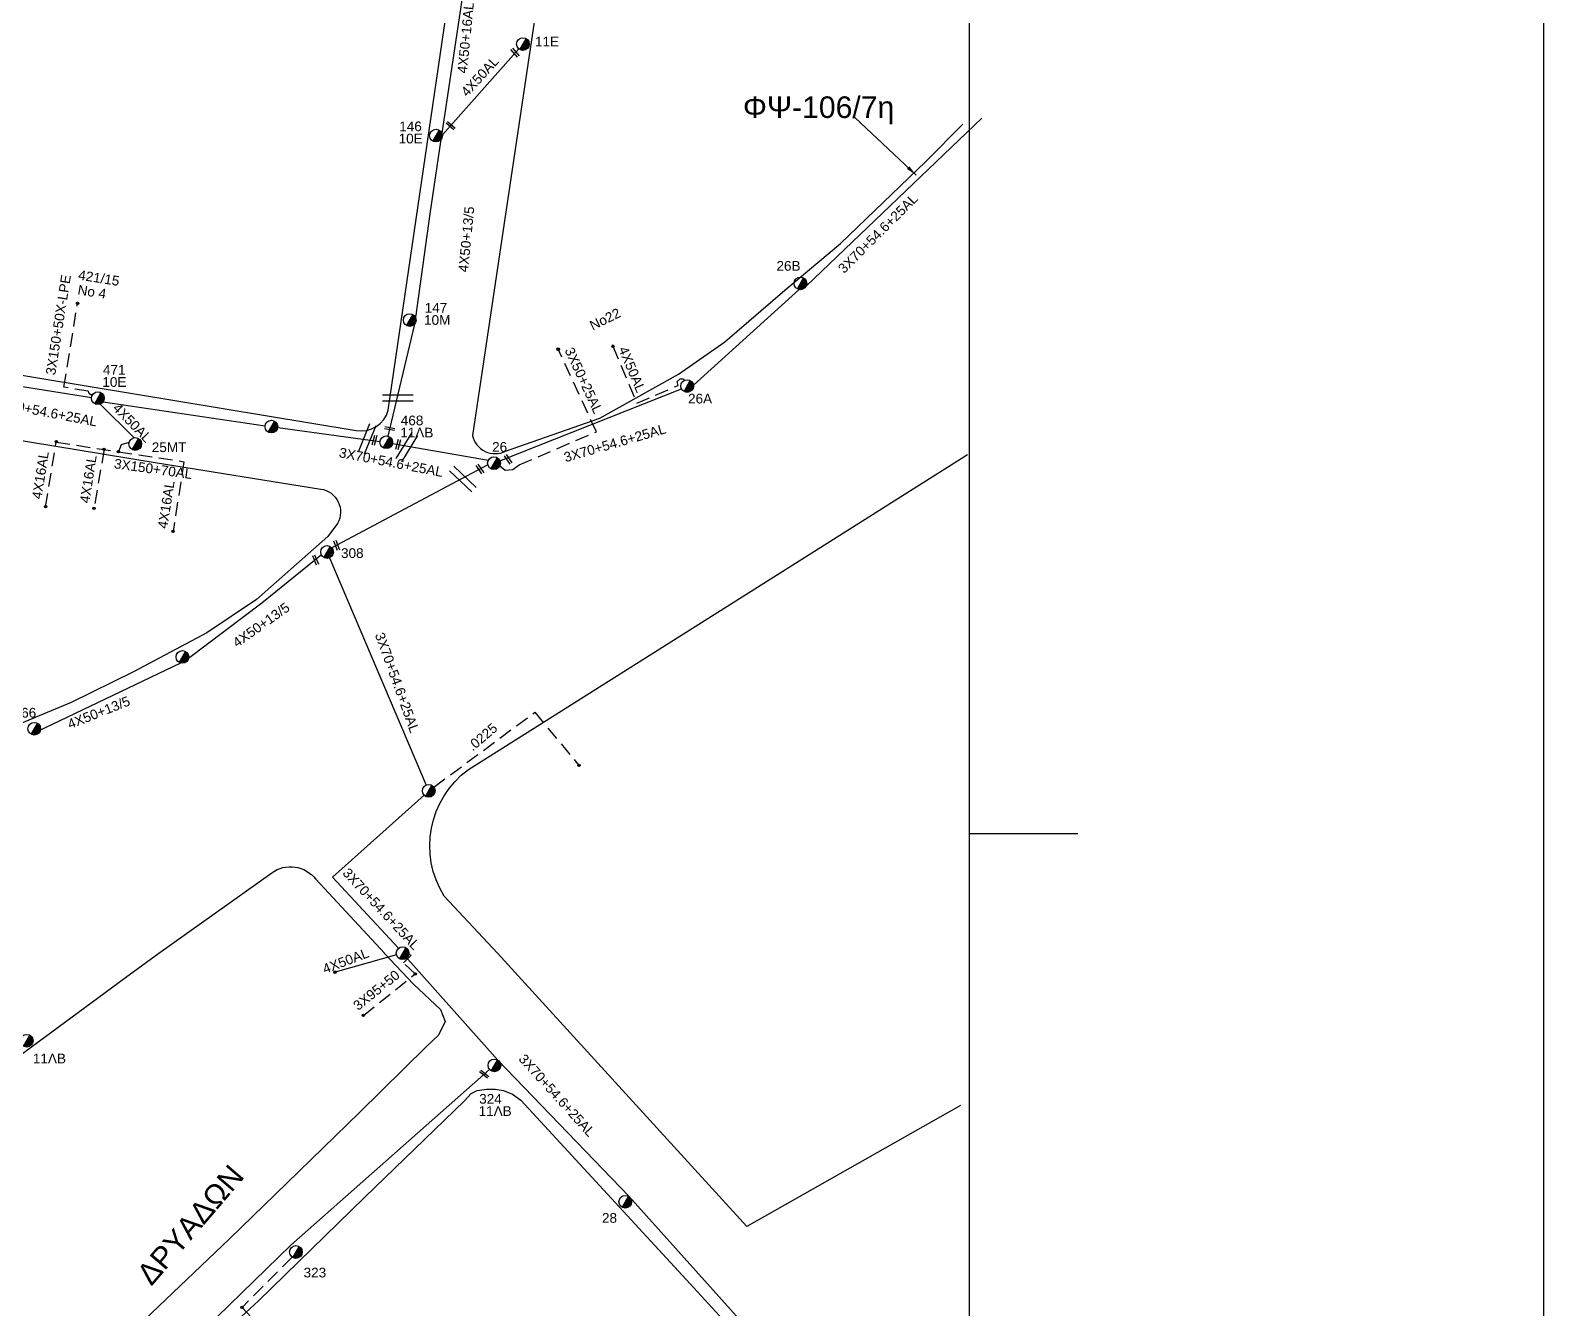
# Model space of a CAD drawing. Header units: millimetres. Extents: x 31 to 3826, y 22 to 1041.
# Drawn here: x 1916.1 to 2196.9, y 462.3 to 699.5 of the extents above; entities that cross this region are included whole.
import ezdxf

# ---------------------------------------------------------------- set-up
doc = ezdxf.new("R2010")
doc.units = ezdxf.units.MM
doc.linetypes.add('DASHED', pattern=[19.05, 12.7, -6.35])
for name, color, linetype in [('Άγνωστα', 7, 'Continuous'), ('Γυμνά εναέρια ΧΤ (3Φ)   4x50AL', 7, 'Continuous'), ('Γυμνά εναέρια ΧΤ και ΦΟΠ (3Φ)   4x50+16AL', 7, 'Continuous'), ('Επιγραφές - Σχήματα', 7, 'Continuous'), ('Καλώδια ΧΤ   3x150+50AL', 7, 'DASHED'), ('Καλώδια ΧΤ   3x150+70AL', 7, 'DASHED'), ('Καλώδια ΧΤ   3x150AL+50XLPE', 7, 'DASHED'), ('Καλώδια ΧΤ   3x95+50CU', 7, 'DASHED'), ('Καλώδια ΧΤ   4x50AL', 7, 'DASHED'), ('Μηχανική τομή', 7, 'Continuous'), ('Στύλος ΦΜ', 7, 'Continuous'), ('Στύλος ΦΜ @ 1', 7, 'Continuous'), ('Συνδέσεις', 7, 'Continuous'), ('Συνεστραμμένα ΧΤ   3x70+54.6+25 AL', 7, 'SYN_LINE'), ('Τομή', 7, 'Continuous'), ('Υπόβαθρο ΔΕΗ', 7, 'Continuous'), ('Υπόγεια καλώδια Δικτύου ΧΤ και Παρ. ΧΤ - 3X150+70 AL', 7, 'DASHED'), ('Υπόγεια καλώδια Παροχών ΧΤ   .0225', 7, 'DASHED'), ('Υπόγεια καλώδια Παροχών ΧΤ   4x16AL', 7, 'DASHED'), ('Υπόγεια καλώδια Παροχών ΧΤ   4x50AL', 7, 'DASHED')]:
    doc.layers.add(name, color=color, linetype=linetype)
doc.styles.get("Standard").update_dxf_attribs({"font": 'arial.ttf'})
doc.linetypes.add('SYN_LINE', pattern='A,0.5,-0.0001,["/\\/\\/\\/",Standard,S=0.1,R=0,X=0,Y=-0.05],-0.25', length=0.7501)
doc.dimstyles.new('ISO-25', dxfattribs={"dimtxt": 2.5, "dimasz": 2.5, "dimexe": 1.25, "dimexo": 0.625, "dimtad": 1, "dimtxsty": 'Standard', "dimcen": 2.5, "dimadec": 0, "dimazin": 0, "dimtfac": 1, "dimtmove": 0, "dimatfit": 3, "dimfxl": 1, "dimarcsym": 0})

# ---------------------------------------------------------------- blocks, each defined once
blk = doc.blocks.new('ΥΠΑΡΧΩΝ ΤΣΙΜΕΝΤΕΝΙΟΣ ΣΤΥΛΟΣ')
at = {"layer": 'Στύλος ΦΜ'}
blk.add_hatch(color=7, dxfattribs=at).paths.add_polyline_path([(-1.29, -2.28, 0.574793), (2.62, 0, 0.268822), (1.3, 2.27)])
at = {"layer": 'Στύλος ΦΜ', "color": 7}
blk.add_line((-1.29, -2.28), (1.3, 2.27), dxfattribs=at)
blk.add_circle((0, 0), 2.62, dxfattribs=at)
at = {"layer": 'Στύλος ΦΜ', "flags": 4}
for tag, p in [('ΤΥΠΟΣ', (-4.91, 3.03)), ('ΑΡΙΘΜΟΣ', (-4.68, 8.05))]:
    blk.add_attdef(tag, p, '', height=4, dxfattribs=at)
blk = doc.blocks.new('ΜΗΧΑΝΙΚΗ ΤΟΜΗ')
at = {"layer": 'Μηχανική τομή', "ltscale": 40}
for p, q in [((-1.89, 0.78), (1.89, 0.78)), ((1.89, 0), (-1.89, 0))]:
    blk.add_line(p, q, dxfattribs=at)
blk = doc.blocks.new('_ΣΥΝΔΕΣΗ')
at = {"layer": 'Συνδέσεις', "linetype": 'SYN_LINE', "ltscale": 40}
blk.add_hatch(color=256, dxfattribs=at).paths.add_polyline_path([(0.5, -0.01, 1), (-0.5, -0.01, 1)])
at = {"layer": 'Συνδέσεις'}
blk.add_circle((0, -0.01), 0.5, dxfattribs=at)
blk = doc.blocks.new('ΤΟΜΗ')
at = {"layer": 'Τομή', "ltscale": 40}
for p, q in [((-5.68, 0), (5.68, 0)), ((5.68, -2.33), (-5.68, -2.33))]:
    blk.add_line(p, q, dxfattribs=at)

msp = doc.modelspace()

# ---------------------------------------------------------------- linework, layer by layer
msp.add_lwpolyline([(2110.5, 550.39), (2090.26, 550.39)])
at = {"layer": 'Άγνωστα', "color": 85}
for points in [[(1992.28, 679.21), (1990.22, 665.45), (1987.58, 646.17)], [(1987.38, 644.94), (1982.39, 624.19)]]:
    msp.add_lwpolyline(points, dxfattribs=at)
at = {"layer": 'Άγνωστα', "color": 6, "linetype": 'DASHED', "ltscale": 0.2}
msp.add_lwpolyline([(2003.19, 618.67), (2004.17, 617.86), (2005.6, 617.98), (2006.79, 618.86), (2021.13, 624.98), (2014.02, 640.3)], dxfattribs=at)
at = {"layer": 'Άγνωστα', "color": 62}
for points in [[(2000.97, 618.88), (1972.04, 603.45)], [(1970.1, 602.15), (1959.05, 593.16), (1945.44, 582.95)], [(1943.97, 582.08), (1917.42, 569.39)]]:
    msp.add_lwpolyline(points, dxfattribs=at)
at = {"layer": 'Άγνωστα', "color": 6}
msp.add_lwpolyline([(1918.56, 428.57), (1937.06, 447.49), (1964.42, 474.05), (2001.3, 506.65)], dxfattribs=at)
at = {"layer": 'Γυμνά εναέρια ΧΤ (3Φ)   4x50AL', "color": 85}
msp.add_lwpolyline([(1992.54, 680.08), (2006.71, 696.04)], dxfattribs=at)
at = {"layer": 'Γυμνά εναέρια ΧΤ και ΦΟΠ (3Φ)   4x50+16AL', "color": 85}
msp.add_lwpolyline([(1997.72, 730.63), (1997.9, 716.68), (1992.46, 680.37)], dxfattribs=at)
at = {"layer": 'Επιγραφές - Σχήματα'}
msp.add_lwpolyline([(59.44, 35.9), (2090.36, 35.9), (2090.36, 1038.33), (59.44, 1038.33)], close=True, dxfattribs=at)
at = {"layer": 'Επιγραφές - Σχήματα', "ltscale": 10}
msp.add_lwpolyline([(2090.36, 35.9), (2196.94, 35.9), (2196.94, 1038.33), (2090.36, 1038.33)], dxfattribs=at)
at = {"layer": 'Καλώδια ΧΤ   3x150+70AL', "color": 6, "ltscale": 0.2}
msp.add_lwpolyline([(1964.65, 471.86), (1955.37, 462.53), (1966.75, 450.16)], dxfattribs=at)
at = {"layer": 'Καλώδια ΧΤ   3x150AL+50XLPE', "color": 30, "linetype": 'DASHED', "lineweight": -3, "ltscale": 0.2}
msp.add_lwpolyline([(1927.87, 632.15, -0.722457), (1926.83, 632.5), (1922.3, 633.24), (1924.79, 648.58)], format="xyb", dxfattribs=at)
at = {"layer": 'Καλώδια ΧΤ   3x95+50CU', "color": 173, "ltscale": 0.2}
msp.add_lwpolyline([(1977.88, 516.7), (1987.5, 524.4), (1985.32, 526.44), (1986.77, 527.89), (1985.15, 528.25)], dxfattribs=at)
at = {"layer": 'Καλώδια ΧΤ   4x50AL', "color": 30, "linetype": 'SYN_LINE', "ltscale": 10}
msp.add_lwpolyline([(1929.05, 630.13), (1935.36, 623.88)], dxfattribs=at)
at = {"layer": 'Καλώδια ΧΤ   4x50AL', "color": 30, "ltscale": 0.2}
msp.add_lwpolyline([(1934.39, 623), (1932.95, 622.58), (1932.41, 621.28)], dxfattribs=at)
at = {"layer": 'Καλώδια ΧΤ   4x50AL', "color": 173, "linetype": 'SYN_LINE', "ltscale": 10}
msp.add_lwpolyline([(1984.01, 527.93), (1972.62, 524.73)], dxfattribs=at)
at = {"layer": 'Συνεστραμμένα ΧΤ   3x70+54.6+25 AL', "color": 6, "ltscale": 20}
for p, q in [((2060.09, 652.06), (2092.65, 683.16)), ((2039.14, 633.61), (2058.75, 651.36)), ((2003.21, 619.59), (2036.91, 632.95)), ((1983.28, 622.84), (2001.07, 619.71))]:
    msp.add_line(p, q, dxfattribs=at)
at = {"layer": 'Συνεστραμμένα ΧΤ   3x70+54.6+25 AL', "color": 30, "ltscale": 20}
for p, q in [((1896.85, 636.18), (1927.43, 631.36)), ((1929.57, 630.56), (1959.64, 626.11)), ((1961.98, 625.79), (1980.95, 623.2))]:
    msp.add_line(p, q, dxfattribs=at)
at = {"layer": 'Συνεστραμμένα ΧΤ   3x70+54.6+25 AL', "color": 62, "ltscale": 20}
for p, q in [((1971.62, 601.6), (1989.56, 559.45)), ((1989.15, 557.58), (1972.17, 542.37)), ((1972.17, 542.37), (1984.41, 529.17))]:
    msp.add_line(p, q, dxfattribs=at)
at = {"layer": 'Συνεστραμμένα ΧΤ   3x70+54.6+25 AL', "color": 173, "ltscale": 20}
for p, q in [((1985.15, 528.25), (2002.85, 508.41)), ((2002.85, 508.41), (2027.18, 483.08)), ((2027.18, 483.08), (2051.51, 456.07))]:
    msp.add_line(p, q, dxfattribs=at)
at = {"layer": 'Υπόβαθρο ΔΕΗ'}
for points in [[(1988.6, 719.7), (1891.92, 735.88, 0.433138), (1885.52, 732.73), (1870.94, 647.88, 0.477026), (1876.29, 641.78), (1976.54, 625.21, 0.383037), (1982.51, 629.02), (1994.91, 713.84, 0.452382), (1988.6, 719.7, -1.23429)], [(2089.05, 703.47), (2056.67, 708.53), (2012.63, 715.58, 0.542678), (2011.54, 714.37), (1998.13, 624.31, 0.492357), (2004.25, 621.39), (2021.76, 627.51), (2036.34, 635.68), (2044.97, 641.7), (2056.11, 651.27), (2066.42, 659.9), (2082.25, 675.14), (2089.16, 682.03)], [(1872.25, 629.13), (1906.44, 624.67), (1939.25, 619.29), (1969.98, 614.37, -0.518976), (1973.1, 607.97), (1971.26, 605.55), (1958.07, 593.89), (1948.8, 587.7), (1935.21, 580.47), (1923.67, 574.77), (1909.77, 569.03), (1900.34, 565.81), (1891.57, 562.78), (1883.11, 560.74), (1864.36, 557.41, -0.366275), (1857.04, 564.22), (1859.45, 579.9), (1867.69, 626.42, -0.457805), (1872.25, 629.13, 0.073086)], [(2088.69, 500.01), (2049.07, 477.56), (2002.79, 528.25), (1992.88, 538.8, -0.39062), (1997.36, 562.33), (2054.52, 598.36), (2090.01, 620.77)], [(1887.06, 454.17), (1874.71, 465.54), (1870, 469.64), (1869.11, 471.06), (1868.79, 472.72), (1868.74, 473.46), (1868.98, 474.85), (1869.58, 475.63), (1870.32, 477.08), (1871.54, 477.92), (1883.76, 486.89), (1899.95, 498.9), (1933.73, 523.72), (1939.93, 528.25), (1960.86, 543.17, -0.404728), (1969.04, 541.97), (1981.83, 528.25)]]:
    msp.add_lwpolyline(points, format="xyb", dxfattribs=at)
for points in [[(1981.76, 528.25), (1987.2, 522.49), (1992.19, 517.81), (1993.07, 515.58), (1991.82, 513.04), (1989.54, 510.86), (1977.17, 498.67), (1963.67, 485.56), (1953.04, 475.27), (1926.75, 450.2)], [(1947.94, 454.09), (1958.44, 463.72), (1978.15, 483.01), (1996.62, 500.87), (1997.89, 502.22), (1998.97, 502.75), (2000.71, 503.03), (2002.32, 503.03), (2003.88, 502.78), (2005.57, 502.1), (2007.12, 500.98)], [(2007.12, 500.98), (2038.52, 466.89), (2046.02, 458.75)]]:
    msp.add_lwpolyline(points, dxfattribs=at)
at = {"layer": 'Υπόγεια καλώδια Δικτύου ΧΤ και Παρ. ΧΤ - 3X150+70 AL', "color": 30, "ltscale": 0.2}
msp.add_lwpolyline([(1920.89, 623.06), (1932.41, 621.28), (1944.58, 619.44)], dxfattribs=at)
at = {"layer": 'Υπόγεια καλώδια Παροχών ΧΤ   .0225', "color": 62, "ltscale": 0.2}
msp.add_lwpolyline([(1990.97, 559.07), (2009.68, 572.94), (2017.89, 563.09)], dxfattribs=at)
at = {"layer": 'Υπόγεια καλώδια Παροχών ΧΤ   4x16AL', "color": 30, "ltscale": 0.2}
for points in [[(1918.9, 611.06), (1920.89, 623.06)], [(1929.75, 621.69), (1927.9, 610.79)], [(1944.58, 619.44), (1942.57, 606.5)]]:
    msp.add_lwpolyline(points, dxfattribs=at)
at = {"layer": 'Υπόγεια καλώδια Παροχών ΧΤ   4x50AL', "color": 6, "ltscale": 0.2}
msp.add_lwpolyline([(2024.18, 640.86), (2028.62, 630.28), (2036.29, 633.59), (2036.11, 634.32), (2036.67, 634.79), (2037.28, 634.79), (2037.43, 634.51)], dxfattribs=at)

# ---------------------------------------------------------------- block references
at = {"layer": 'Μηχανική τομή'}
for p, xscale, yscale, zscale, rotation in [((2005.87, 695.18), 0.4999999999999504, 0.4999999999999504, 0.4999999999999504, 310.5408335913112), ((1993.93, 681.64), 0.5000000000000594, 0.5000000000000594, 0.5000000000000594, 318.9010249353688), ((1980.12, 623.36), 0.4999999999999157, 0.4999999999999157, 0.4999999999999157, 74.79060037947728), ((1982.71, 625.4), 0.4999999999999833, 0.4999999999999833, 0.4999999999999833, 350.0106609029671), ((1984.53, 622.58), 0.4999999999999157, 0.4999999999999157, 0.4999999999999157, 74.79060037947728), ((2004.6, 619.77), 0.4999999999999039, 0.4999999999999039, 0.4999999999999039, 304.2609456966534), ((1999.35, 617.96), 0.4999999999999039, 0.4999999999999039, 0.4999999999999039, 304.2609456966534), ((1972.74, 603.83), 0.5000000000000968, 0.5000000000000968, 0.5000000000000968, 292.4400438809387), ((1968.83, 601.12), 0.5000000000000968, 0.5000000000000968, 0.5000000000000968, 292.4400438809387), ((2000.16, 505.64), 0.4999999999997809, 0.4999999999997809, 0.4999999999997809, 321.0114277789924)]:
    msp.add_blockref('ΜΗΧΑΝΙΚΗ ΤΟΜΗ', p, dxfattribs=dict(at, xscale=xscale, yscale=yscale, zscale=zscale, rotation=rotation))
at = {"layer": 'Στύλος ΦΜ @ 1', "ltscale": 40}
ref = msp.add_blockref('ΥΠΑΡΧΩΝ ΤΣΙΜΕΝΤΕΝΙΟΣ ΣΤΥΛΟΣ', (2007.49, 696.92), dxfattribs=dict(at, xscale=0.4499999999998181, yscale=0.4499999999998181, zscale=0.4499999999998181))
ref.add_attrib('ΤΥΠΟΣ', '11E', (2009.72, 696.48), dxfattribs={"layer": 'Στύλος ΦΜ', "height": 1.8, "flags": 4})
ref = msp.add_blockref('ΥΠΑΡΧΩΝ ΤΣΙΜΕΝΤΕΝΙΟΣ ΣΤΥΛΟΣ', (1991.36, 679.94), dxfattribs=dict(at, xscale=0.4499999999998181, yscale=0.4499999999998181, zscale=0.4499999999998181))
ref.add_attrib('ΤΥΠΟΣ', '10E', (1984.42, 678.49), dxfattribs={"layer": 'Στύλος ΦΜ', "height": 1.8, "flags": 4})
ref.add_attrib('ΑΡΙΘΜΟΣ', '146', (1984.53, 680.75), dxfattribs={"layer": 'Στύλος ΦΜ', "height": 1.8, "flags": 4})
ref = msp.add_blockref('ΥΠΑΡΧΩΝ ΤΣΙΜΕΝΤΕΝΙΟΣ ΣΤΥΛΟΣ', (2059, 652.51), dxfattribs=dict(at, xscale=0.4499999999998181, yscale=0.4499999999998181, zscale=0.4499999999998181))
ref.add_attrib('ΤΥΠΟΣ', '26B', (2054.54, 654.87), dxfattribs={"layer": 'Στύλος ΦΜ', "height": 1.8, "flags": 4})
ref = msp.add_blockref('ΥΠΑΡΧΩΝ ΤΣΙΜΕΝΤΕΝΙΟΣ ΣΤΥΛΟΣ', (1986.49, 645.71), dxfattribs=dict(at, xscale=0.4499999999998181, yscale=0.4499999999998181, zscale=0.4499999999998181))
ref.add_attrib('ΤΥΠΟΣ', '10M', (1989.14, 644.83), dxfattribs={"layer": 'Στύλος ΦΜ', "height": 1.8, "flags": 4})
ref.add_attrib('ΑΡΙΘΜΟΣ', '147', (1989.25, 647.09), dxfattribs={"layer": 'Στύλος ΦΜ', "height": 1.8, "flags": 4})
ref = msp.add_blockref('ΥΠΑΡΧΩΝ ΤΣΙΜΕΝΤΕΝΙΟΣ ΣΤΥΛΟΣ', (1928.6, 631.22), dxfattribs=dict(at, xscale=0.4499999999998181, yscale=0.4499999999998181, zscale=0.4499999999998181))
ref.add_attrib('ΤΥΠΟΣ', '10E', (1929.43, 633.32), dxfattribs={"layer": 'Στύλος ΦΜ', "height": 1.8, "flags": 4})
ref.add_attrib('ΑΡΙΘΜΟΣ', '471', (1929.54, 635.58), dxfattribs={"layer": 'Στύλος ΦΜ', "height": 1.8, "flags": 4})
ref = msp.add_blockref('ΥΠΑΡΧΩΝ ΤΣΙΜΕΝΤΕΝΙΟΣ ΣΤΥΛΟΣ', (2037.97, 633.46), dxfattribs=dict(at, xscale=0.4499999999998181, yscale=0.4499999999998181, zscale=0.4499999999998181))
ref.add_attrib('ΤΥΠΟΣ', '26A', (2038.13, 630.24), dxfattribs={"layer": 'Στύλος ΦΜ', "height": 1.8, "flags": 4})
at = {"layer": 'Στύλος ΦΜ @ 1', "ltscale": 40, "xscale": 0.4499999999998181, "yscale": 0.4499999999998181, "zscale": 0.4499999999998181}
for p in [(1960.81, 625.95), (1944.29, 583.21), (1990.02, 558.37), (1985.15, 528.25)]:
    msp.add_blockref('ΥΠΑΡΧΩΝ ΤΣΙΜΕΝΤΕΝΙΟΣ ΣΤΥΛΟΣ', p, dxfattribs=at)
at = {"layer": 'Στύλος ΦΜ @ 1', "ltscale": 40}
ref = msp.add_blockref('ΥΠΑΡΧΩΝ ΤΣΙΜΕΝΤΕΝΙΟΣ ΣΤΥΛΟΣ', (1982.12, 623.04), dxfattribs=dict(at, xscale=0.4499999999998181, yscale=0.4499999999998181, zscale=0.4499999999998181))
ref.add_attrib('ΤΥΠΟΣ', '11ΛB', (1984.72, 623.93), dxfattribs={"layer": 'Στύλος ΦΜ', "height": 1.8, "flags": 4})
ref.add_attrib('ΑΡΙΘΜΟΣ', '468', (1984.82, 626.19), dxfattribs={"layer": 'Στύλος ΦΜ', "height": 1.8, "flags": 4})
ref = msp.add_blockref('ΥΠΑΡΧΩΝ ΤΣΙΜΕΝΤΕΝΙΟΣ ΣΤΥΛΟΣ', (1935.53, 622.72), dxfattribs=dict(at, xscale=0.4499999999998181, yscale=0.4499999999998181, zscale=0.4499999999998181))
ref.add_attrib('ΤΥΠΟΣ', '25MT', (1938.61, 621.22), dxfattribs={"layer": 'Στύλος ΦΜ', "height": 1.8, "flags": 4})
ref = msp.add_blockref('ΥΠΑΡΧΩΝ ΤΣΙΜΕΝΤΕΝΙΟΣ ΣΤΥΛΟΣ', (2002.12, 619.16), dxfattribs=dict(at, xscale=0.4499999999998181, yscale=0.4499999999998181, zscale=0.4499999999998181))
ref.add_attrib('ΤΥΠΟΣ', '26', (2001.77, 621.28), dxfattribs={"layer": 'Στύλος ΦΜ', "height": 1.8, "flags": 4})
ref = msp.add_blockref('ΥΠΑΡΧΩΝ ΤΣΙΜΕΝΤΕΝΙΟΣ ΣΤΥΛΟΣ', (1971.15, 602.68), dxfattribs=dict(at, xscale=0.4499999999998181, yscale=0.4499999999998181, zscale=0.4499999999998181))
ref.add_attrib('ΤΥΠΟΣ', '308', (1973.73, 601.58), dxfattribs={"layer": 'Στύλος ΦΜ', "height": 1.8, "flags": 4})
ref = msp.add_blockref('ΥΠΑΡΧΩΝ ΤΣΙΜΕΝΤΕΝΙΟΣ ΣΤΥΛΟΣ', (1916.8, 569.89), dxfattribs=dict(at, xscale=0.4499999999998181, yscale=0.4499999999998181, zscale=0.4499999999998181))
ref.add_attrib('ΤΥΠΟΣ', '66', (1914.37, 571.96), dxfattribs={"layer": 'Στύλος ΦΜ', "height": 1.8, "flags": 4})
ref = msp.add_blockref('ΥΠΑΡΧΩΝ ΤΣΙΜΕΝΤΕΝΙΟΣ ΣΤΥΛΟΣ', (1915.4, 512), dxfattribs=dict(at, xscale=0.4499999999998181, yscale=0.4499999999998181, zscale=0.4499999999998181))
ref.add_attrib('ΤΥΠΟΣ', '11ΛB', (1916.54, 507.81), dxfattribs={"layer": 'Στύλος ΦΜ', "height": 1.8, "flags": 4})
ref = msp.add_blockref('ΥΠΑΡΧΩΝ ΤΣΙΜΕΝΤΕΝΙΟΣ ΣΤΥΛΟΣ', (2002.19, 507.43), dxfattribs=dict(at, xscale=0.4499999999998181, yscale=0.4499999999998181, zscale=0.4499999999998181))
ref.add_attrib('ΤΥΠΟΣ', '11ΛB', (1999.26, 498.06), dxfattribs={"layer": 'Στύλος ΦΜ', "height": 1.8, "flags": 4})
ref.add_attrib('ΑΡΙΘΜΟΣ', '324', (1999.37, 500.32), dxfattribs={"layer": 'Στύλος ΦΜ', "height": 1.8, "flags": 4})
ref = msp.add_blockref('ΥΠΑΡΧΩΝ ΤΣΙΜΕΝΤΕΝΙΟΣ ΣΤΥΛΟΣ', (2026.49, 482.12), dxfattribs=dict(at, xscale=0.4499999999998181, yscale=0.4499999999998181, zscale=0.4499999999998181))
ref.add_attrib('ΤΥΠΟΣ', '28', (2022.16, 478.23), dxfattribs={"layer": 'Στύλος ΦΜ', "height": 1.8, "flags": 4})
ref = msp.add_blockref('ΥΠΑΡΧΩΝ ΤΣΙΜΕΝΤΕΝΙΟΣ ΣΤΥΛΟΣ', (1965.35, 472.81), dxfattribs=dict(at, xscale=0.4499999999998181, yscale=0.4499999999998181, zscale=0.4499999999998181))
ref.add_attrib('ΤΥΠΟΣ', '323', (1966.78, 468.09), dxfattribs={"layer": 'Στύλος ΦΜ', "height": 1.8, "flags": 4})
at = {"layer": 'Συνδέσεις', "xscale": 0.4499999999998181, "yscale": 0.4499999999998181, "zscale": 0.4499999999998181}
for p in [(1924.83, 648.81), (2014.03, 640.32), (2024.19, 640.87), (1920.91, 623.17), (1929.75, 621.71), (1932.41, 621.3), (1918.91, 611.08), (1927.9, 610.81), (1942.57, 606.51), (2017.9, 563.1), (1972.62, 524.73), (1987.5, 524.4), (1977.88, 516.7), (1955.37, 462.53)]:
    msp.add_blockref('_ΣΥΝΔΕΣΗ', p, dxfattribs=at)
at = {"layer": 'Τομή', "xscale": 0.5, "yscale": 0.5, "zscale": 0.5}
msp.add_blockref('ΤΟΜΗ', (1984.28, 631.85), dxfattribs=at)
at = {"layer": 'Τομή'}
for p, xscale, yscale, zscale, rotation in [((1979.11, 623.45), 0.4999999999998301, 0.4999999999998301, 0.4999999999998301, 248.151141807169), ((1985.43, 622.46), 0.5000000000001228, 0.5000000000001228, 0.5000000000001228, 58.46590783141877), ((1996.72, 616.63), 0.4999999999999671, 0.4999999999999671, 0.4999999999999671, 316.5425155223757)]:
    msp.add_blockref('ΤΟΜΗ', p, dxfattribs=dict(at, xscale=xscale, yscale=yscale, zscale=zscale, rotation=rotation))

# ---------------------------------------------------------------- texts
at = {"layer": 'Άγνωστα', "char_height": 1.8, "width": 168.3718, "attachment_point": 1}
for s, insert, rotation in [('4X50+13/5', (1995.49, 654.7), 84.3768), ('3X50+25AL', (2016.82, 640.88), 294.874), ('4X50+13/5', (1953.4, 586.35), 35.4476), ('4X50+13/5', (1922.75, 571.48), 21.7001)]:
    msp.add_mtext(s, dxfattribs=dict(at, insert=insert, rotation=rotation))
at = {"layer": 'Γυμνά εναέρια ΧΤ (3Φ)   4x50AL', "color": 7, "insert": (1995.81, 688.23), "char_height": 1.8, "width": 168.3718, "attachment_point": 1, "rotation": 47.5979}
msp.add_mtext('4X50AL', dxfattribs=at)
at = {"layer": 'Γυμνά εναέρια ΧΤ και ΦΟΠ (3Φ)   4x50+16AL', "color": 7, "insert": (1995.31, 691.59), "char_height": 1.8, "width": 168.3718, "attachment_point": 1, "rotation": 84.3768}
msp.add_mtext('4X50+16AL', dxfattribs=at)
at = {"layer": 'Επιγραφές - Σχήματα', "insert": (2048.32, 687.21), "char_height": 4, "width": 157.7424, "attachment_point": 1}
msp.add_mtext('ΦΨ-106/7η', dxfattribs=at)
at = {"layer": 'Επιγραφές - Σχήματα', "attachment_point": 1}
for s, insert, char_height, width, rotation in [('421/15', (1925.14, 655.02), 1.8, 17.1183, 351), ('No 4', (1925.04, 652.27), 1.8, 17.1183, 351), ('No22', (2019.64, 645.37), 1.8, 17.1183, 26.2112), ('ΔΡΥΑΔΩΝ', (1935.5, 468.96), 4, 157.7424, 49.4518)]:
    msp.add_mtext(s, dxfattribs=dict(at, insert=insert, char_height=char_height, width=width, rotation=rotation))
at = {"layer": 'Καλώδια ΧΤ   3x150+50AL', "color": 7, "insert": (1918.9, 635.7), "char_height": 1.8, "width": 168.3718, "attachment_point": 1, "rotation": 81}
msp.add_mtext('3X150+50X-LPE', dxfattribs=at)
at = {"layer": 'Καλώδια ΧΤ   3x95+50CU', "color": 7, "insert": (1975.78, 518.92), "char_height": 1.8, "width": 168.3718, "attachment_point": 1, "rotation": 38.734}
msp.add_mtext('3X95+50', dxfattribs=at)
at = {"layer": 'Καλώδια ΧΤ   4x50AL', "color": 7, "char_height": 1.8, "width": 168.3718, "attachment_point": 1}
for insert, rotation in [((1932.5, 630.49), 314.503), ((1970.09, 526.07), 20.9085)]:
    msp.add_mtext('4X50AL', dxfattribs=dict(at, insert=insert, rotation=rotation))
at = {"layer": 'Συνεστραμμένα ΧΤ   3x70+54.6+25 AL', "color": 7}
for rotation, p in [(44.9059, (2067.07, 654.24)), (349.0704, (1909.06, 629.67)), (16.1193, (2015.4, 619.32)), (349.0704, (1973.24, 620.31)), (289.8504, (1979.99, 587.34)), (312.9611, (1973.88, 543.02)), (312.155, (2006.56, 508.53))]:
    msp.add_text('3X70+54.6+25AL', height=1.8, rotation=rotation, dxfattribs=at).set_placement(p)
at = {"layer": 'Υπόγεια καλώδια Δικτύου ΧΤ και Παρ. ΧΤ - 3X150+70 AL', "color": 7, "insert": (1931.77, 620.02), "char_height": 1.8, "width": 168.3718, "attachment_point": 1, "rotation": 352.0032}
msp.add_mtext('3X150+70AL', dxfattribs=at)
at = {"layer": 'Υπόγεια καλώδια Παροχών ΧΤ   .0225', "color": 7, "insert": (1996.99, 567.01), "char_height": 1.8, "width": 168.3718, "attachment_point": 1, "rotation": 40.5269}
msp.add_mtext('.0225', dxfattribs=at)
at = {"layer": 'Υπόγεια καλώδια Παροχών ΧΤ   4x16AL', "color": 7, "char_height": 1.8, "width": 168.3718, "attachment_point": 1, "rotation": 81.0725}
for insert in [(1916.35, 612.67), (1925.23, 611.93), (1939.69, 607.19)]:
    msp.add_mtext('4X16AL', dxfattribs=dict(at, insert=insert))
at = {"layer": 'Υπόγεια καλώδια Παροχών ΧΤ   4x50AL', "color": 7, "insert": (2026.84, 641.04), "char_height": 1.8, "width": 168.3718, "attachment_point": 1, "rotation": 292.7785}
msp.add_mtext('4X50AL', dxfattribs=at)

# ---------------------------------------------------------------- leaders
at = {"layer": 'Επιγραφές - Σχήματα', "ltscale": 40}
msp.add_leader([(2080.45, 672.62), (2069.1, 683.29)], dimstyle='ISO-25', override={"dimasz": 2, "dimtad": 0}, dxfattribs=at)

doc.saveas('drawing.dxf')
